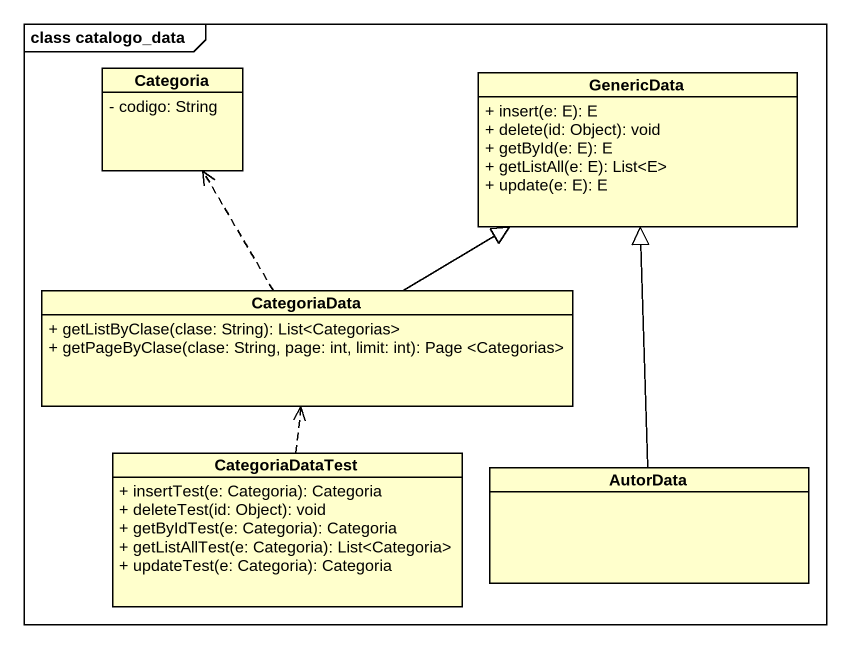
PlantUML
@startuml
mainframe class catalogo_data
hide circle
hide empty members
skinparam classAttributeIconSize 0
class Categoria {
  - codigo: String
}
class GenericData {
  + insert(e: E): E
  + delete(id: Object): void
  + getById(e: E): E
  + getListAll(e: E): List<E>
  + update(e: E): E
}
class CategoriaData {
  + getListByClase(clase: String): List<Categorias>
  + getPageByClase(clase: String, page: int, limit: int): Page <Categorias>
}
class CategoriaDataTest {
  + insertTest(e: Categoria): Categoria
  + deleteTest(id: Object): void
  + getByIdTest(e: Categoria): Categoria
  + getListAllTest(e: Categoria): List<Categoria>
  + updateTest(e: Categoria): Categoria
}
class AutorData
CategoriaData .up.> Categoria
CategoriaData -up-|> GenericData
CategoriaDataTest .up.> CategoriaData
AutorData -up-|> GenericData
@enduml
